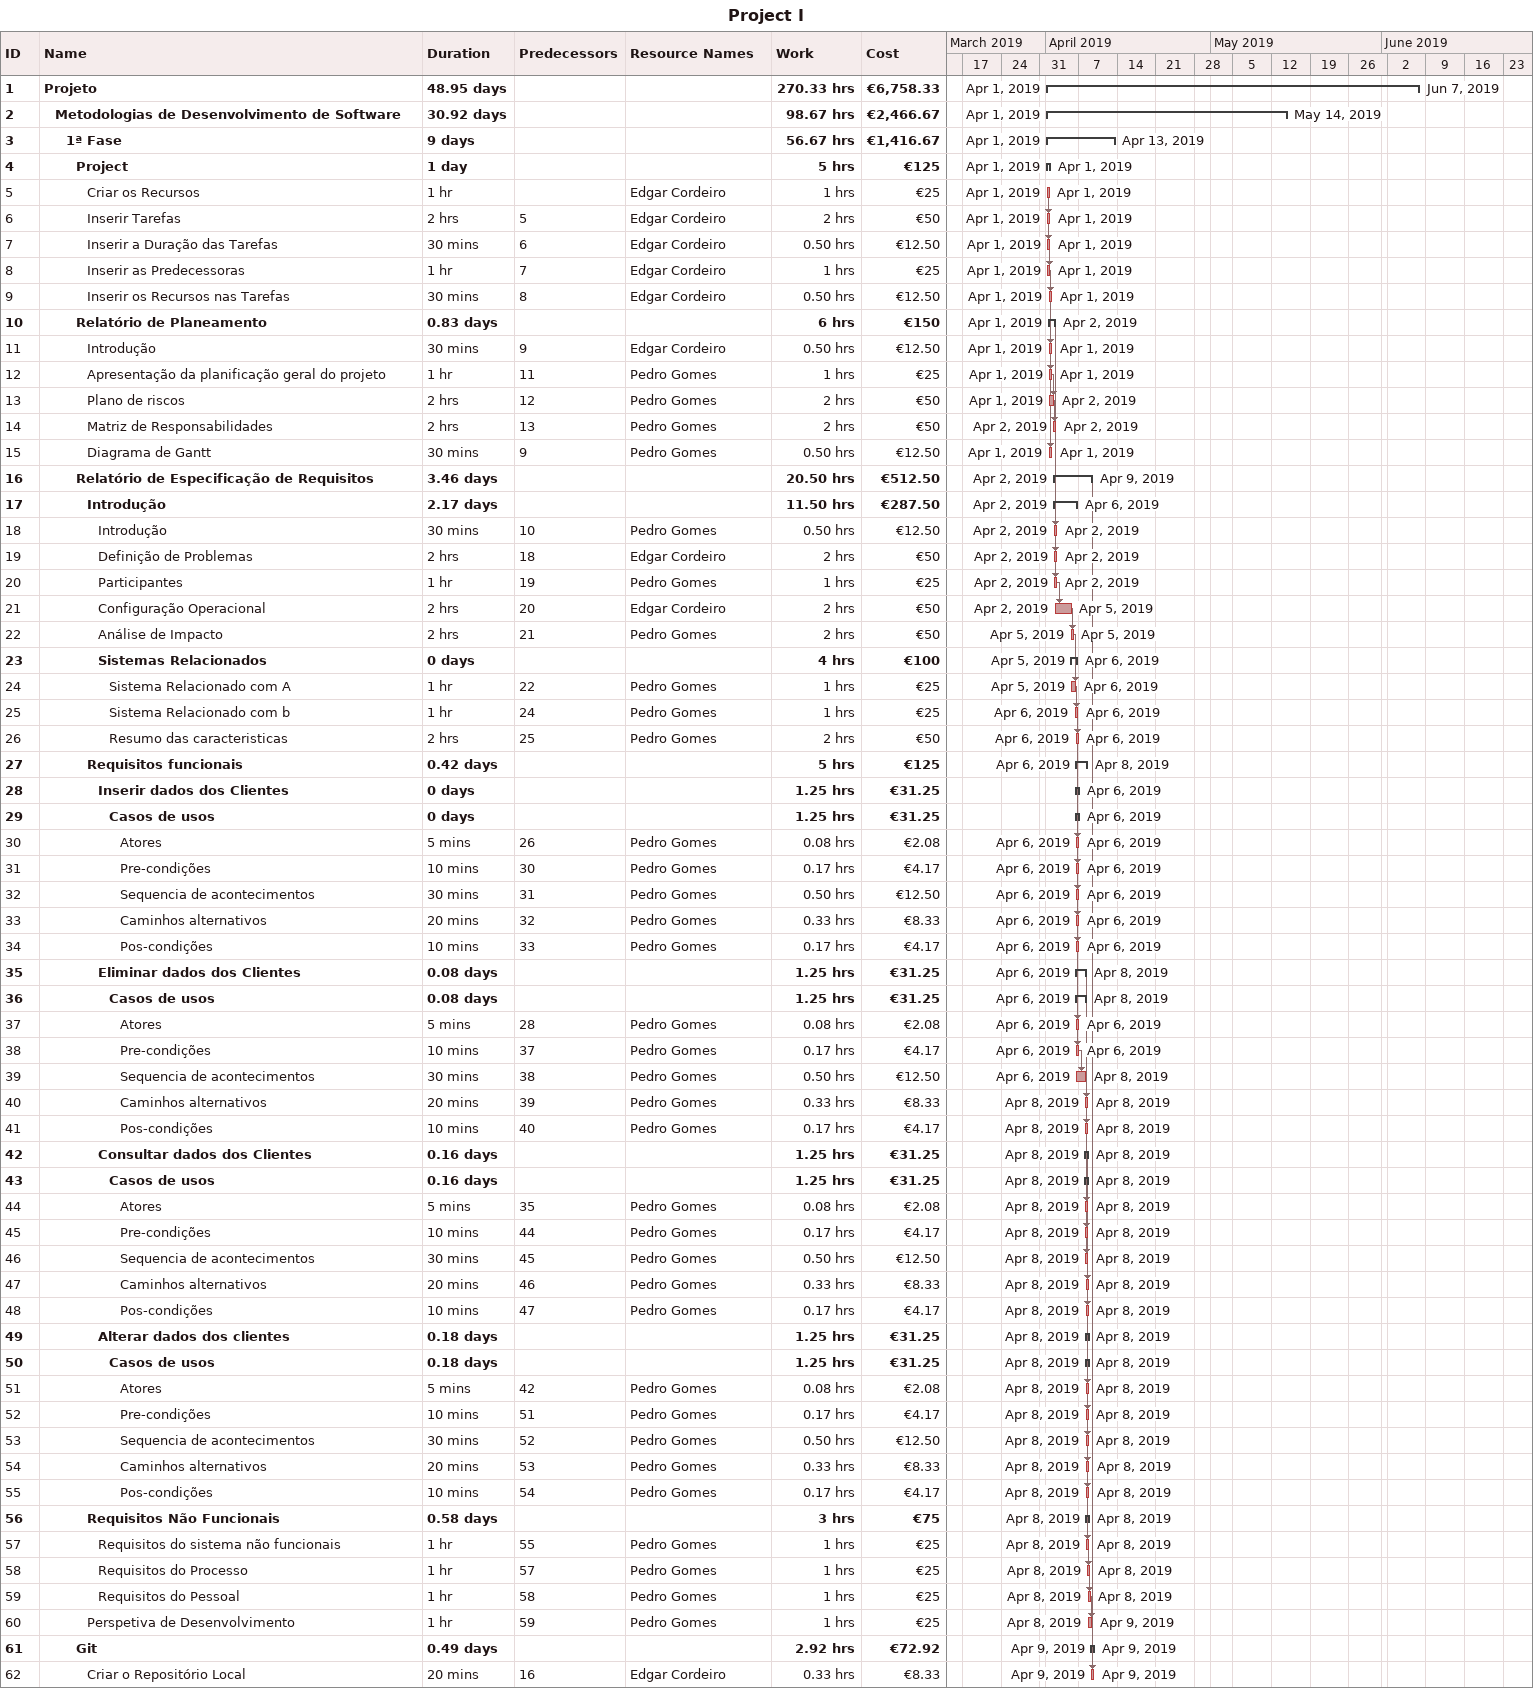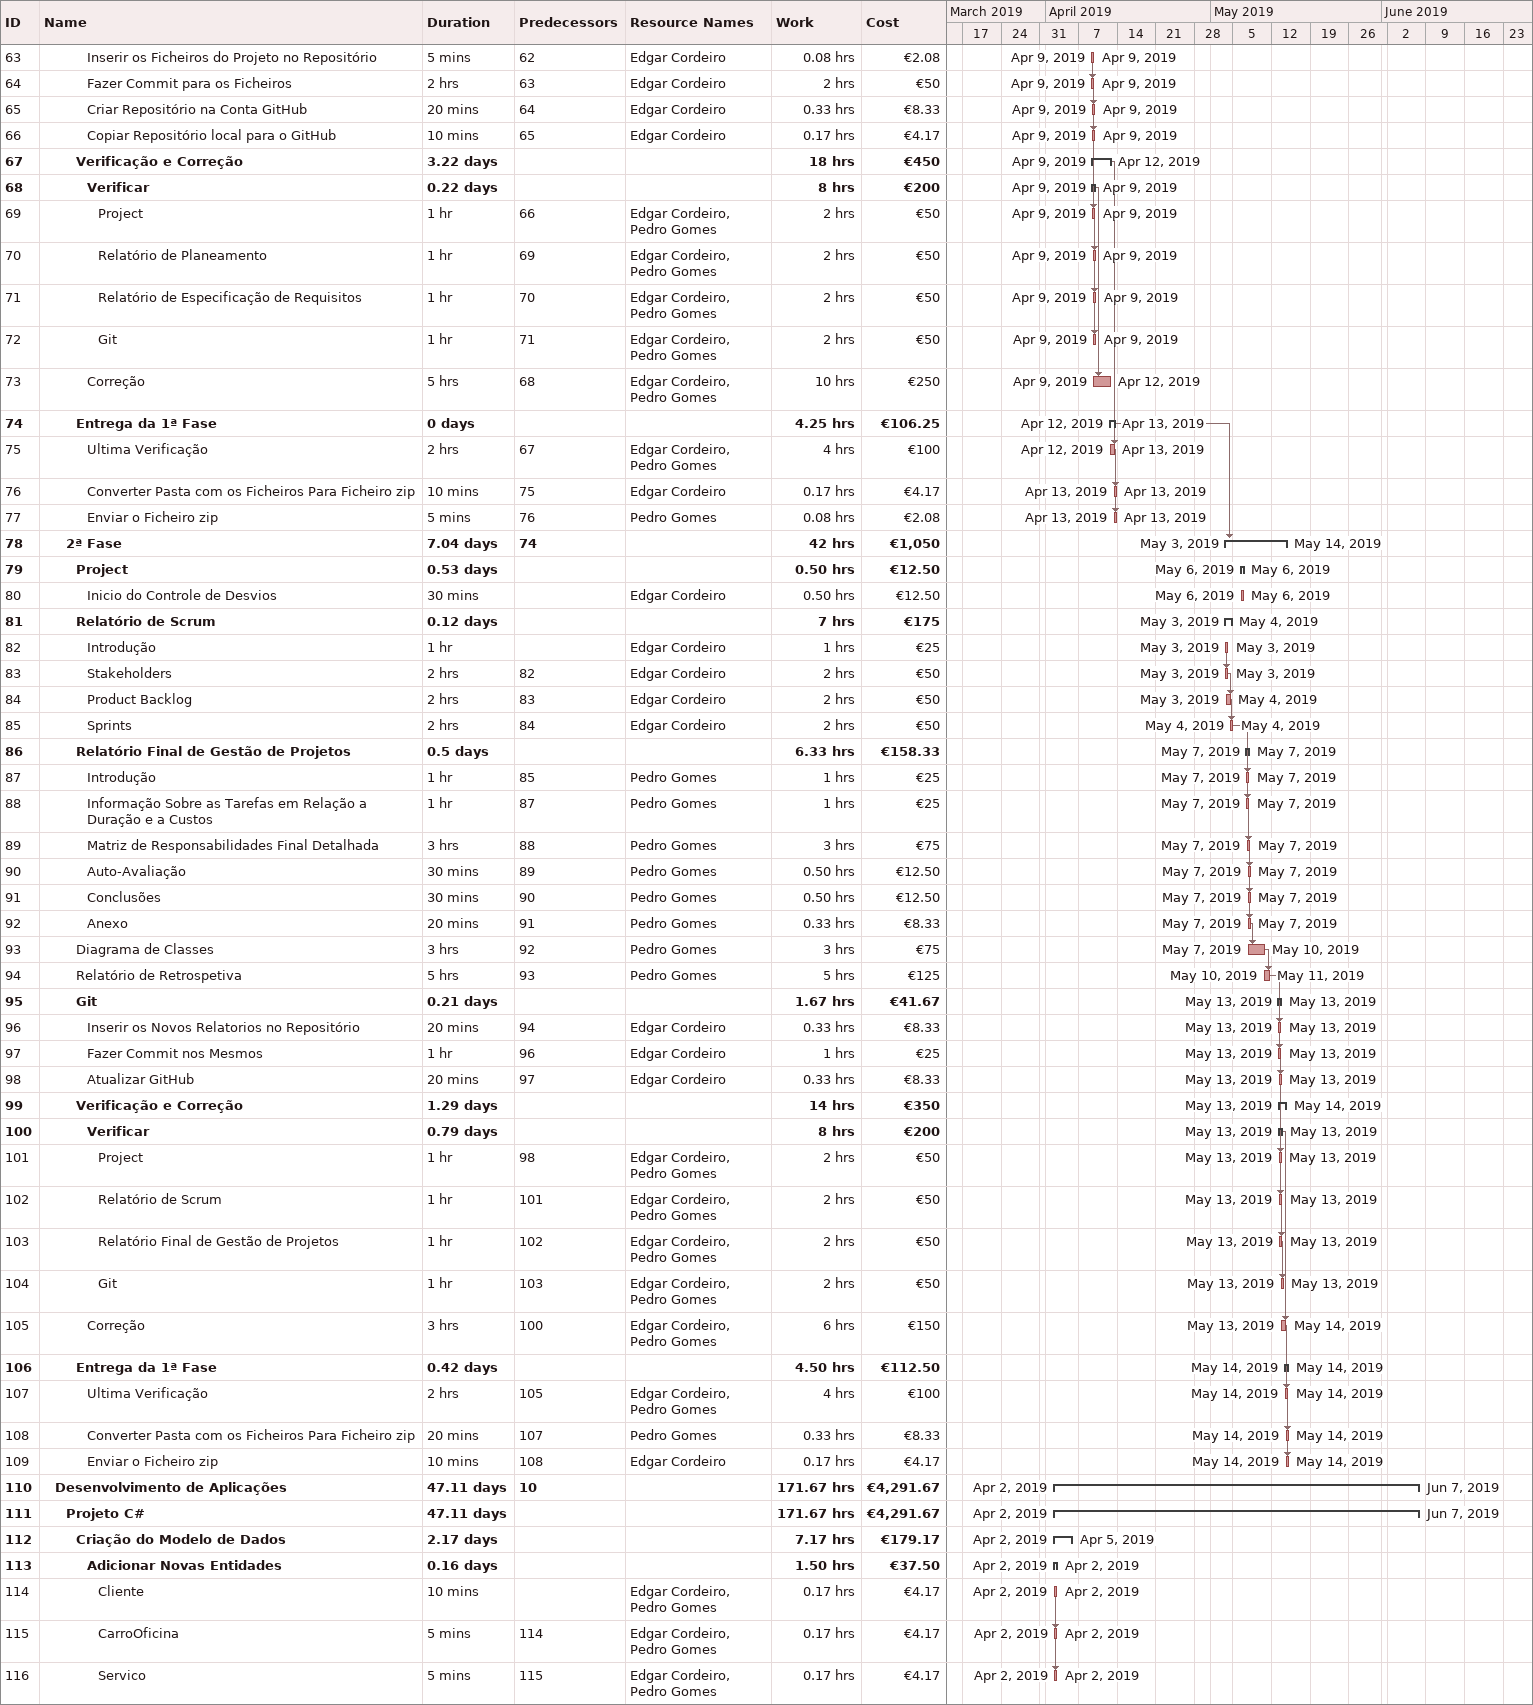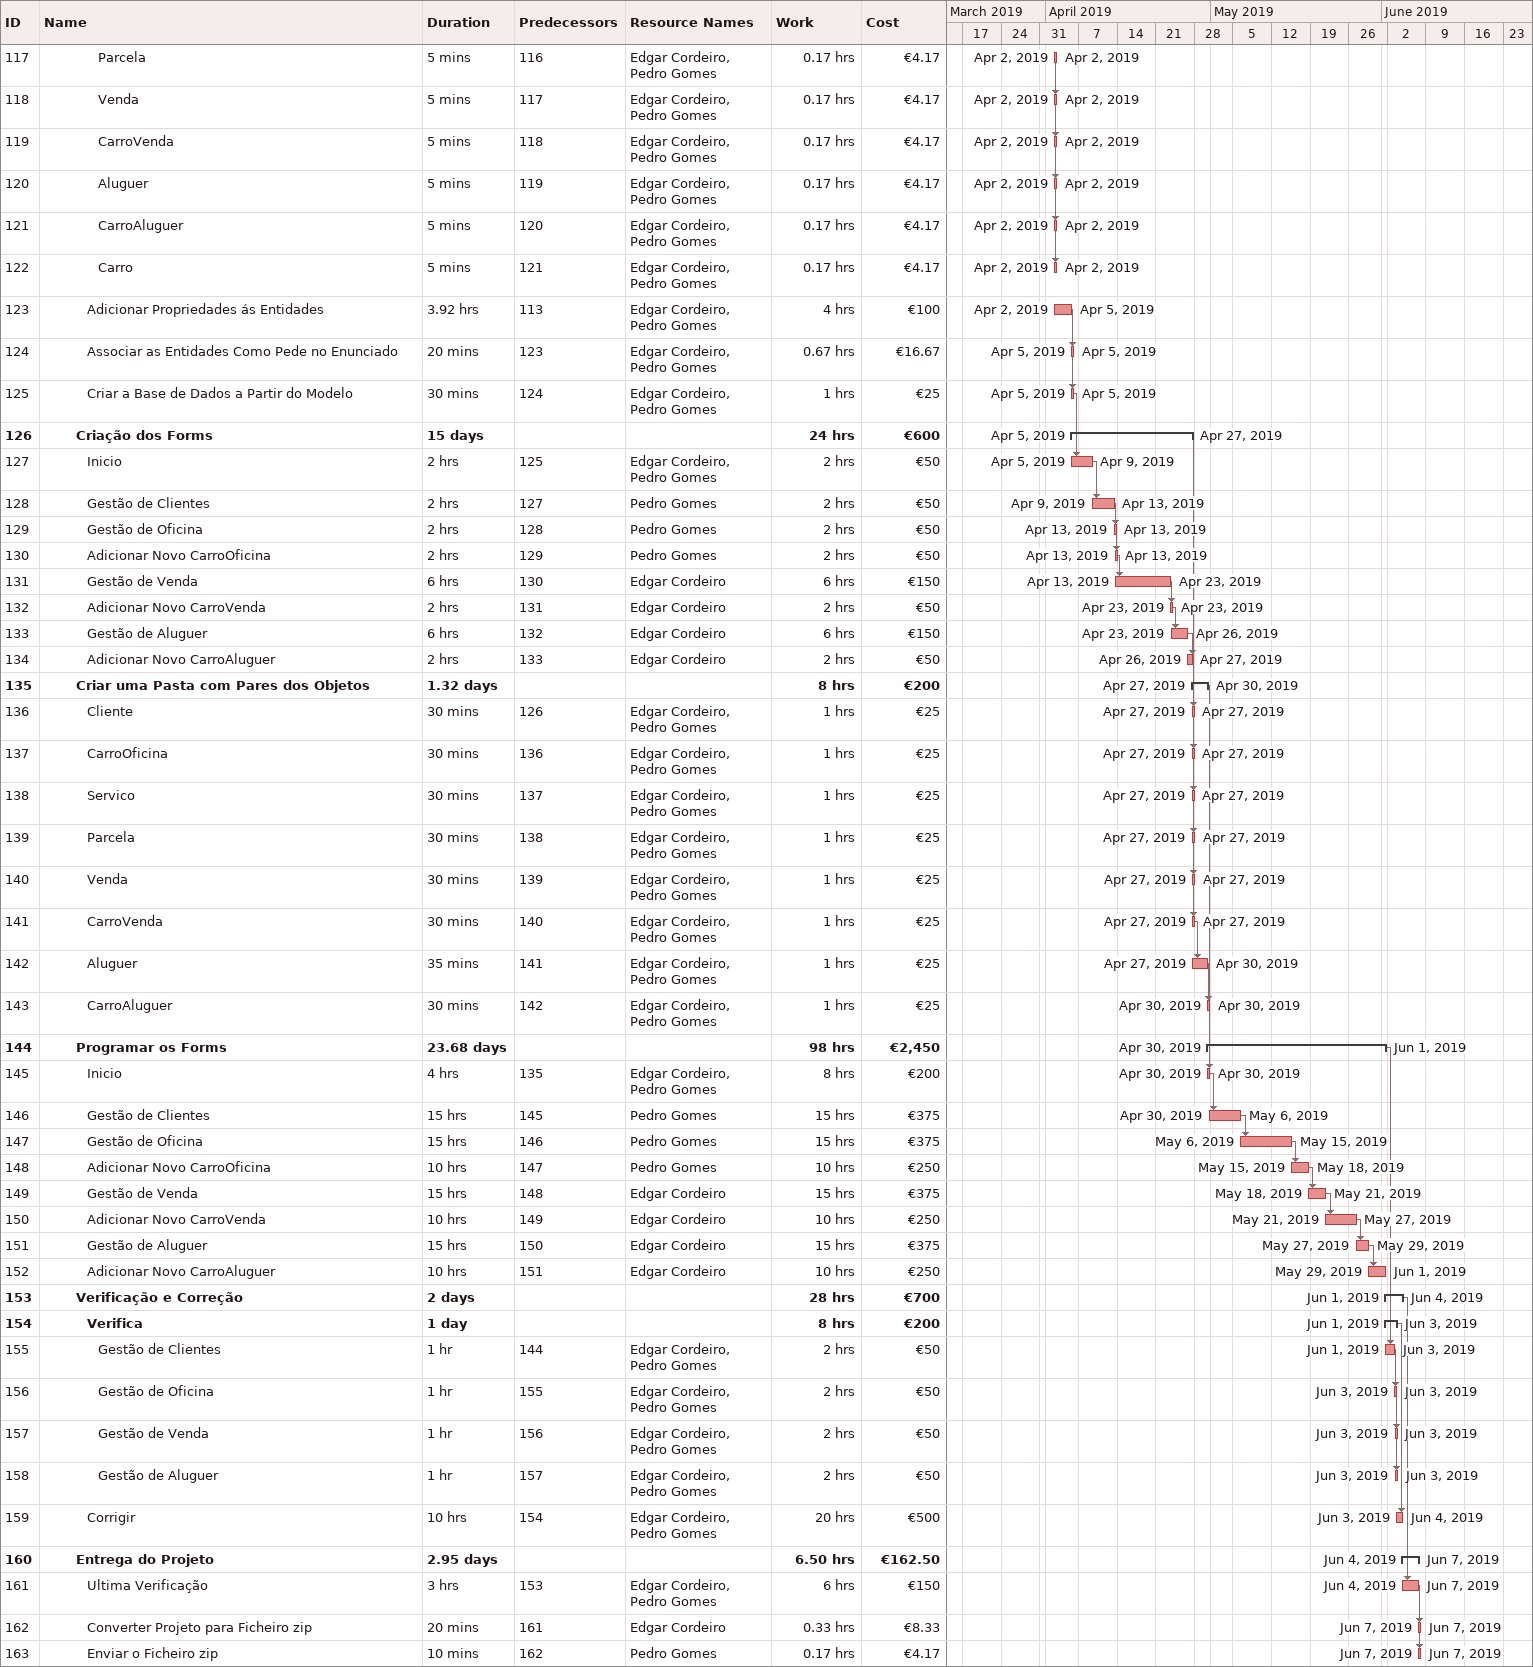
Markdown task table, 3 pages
Project I

| ID | Level | Task | Duration | Start | Finish | Predecessors | Resources | Work (h) | Cost (€) |
|---|---|---|---|---|---|---|---|---|---|
| 1 | 1 | **Projeto** | 48.95d | 2019-04-01 | 2019-06-07 |  |  | 270.33 | 6758.33 |
| 2 | 2 | **Metodologias de Desenvolvimento de Software** | 30.92d | 2019-04-01 | 2019-05-14 |  |  | 98.67 | 2466.67 |
| 3 | 3 | **1ª Fase** | 9d | 2019-04-01 | 2019-04-13 |  |  | 56.67 | 1416.67 |
| 4 | 4 | **Project** | 1d | 2019-04-01 | 2019-04-01 |  |  | 5 | 125 |
| 5 | 5 | Criar os Recursos | 1h | 2019-04-01 | 2019-04-01 |  | Edgar Cordeiro | 1 | 25 |
| 6 | 5 | Inserir Tarefas | 2h | 2019-04-01 | 2019-04-01 | 5 | Edgar Cordeiro | 2 | 50 |
| 7 | 5 | Inserir a Duração das Tarefas | 30min | 2019-04-01 | 2019-04-01 | 6 | Edgar Cordeiro | 0.50 | 12.50 |
| 8 | 5 | Inserir as Predecessoras | 1h | 2019-04-01 | 2019-04-01 | 7 | Edgar Cordeiro | 1 | 25 |
| 9 | 5 | Inserir os Recursos nas Tarefas | 30min | 2019-04-01 | 2019-04-01 | 8 | Edgar Cordeiro | 0.50 | 12.50 |
| 10 | 4 | **Relatório de Planeamento** | 0.83d | 2019-04-01 | 2019-04-02 |  |  | 6 | 150 |
| 11 | 5 | Introdução | 30min | 2019-04-01 | 2019-04-01 | 9 | Edgar Cordeiro | 0.50 | 12.50 |
| 12 | 5 | Apresentação da planificação geral do projeto | 1h | 2019-04-01 | 2019-04-01 | 11 | Pedro Gomes | 1 | 25 |
| 13 | 5 | Plano de riscos | 2h | 2019-04-01 | 2019-04-02 | 12 | Pedro Gomes | 2 | 50 |
| 14 | 5 | Matriz de Responsabilidades | 2h | 2019-04-02 | 2019-04-02 | 13 | Pedro Gomes | 2 | 50 |
| 15 | 5 | Diagrama de Gantt | 30min | 2019-04-01 | 2019-04-01 | 9 | Pedro Gomes | 0.50 | 12.50 |
| 16 | 4 | **Relatório de Especificação de Requisitos** | 3.46d | 2019-04-02 | 2019-04-09 |  |  | 20.50 | 512.50 |
| 17 | 5 | **Introdução** | 2.17d | 2019-04-02 | 2019-04-06 |  |  | 11.50 | 287.50 |
| 18 | 6 | Introdução | 30min | 2019-04-02 | 2019-04-02 | 10 | Pedro Gomes | 0.50 | 12.50 |
| 19 | 6 | Definição de Problemas | 2h | 2019-04-02 | 2019-04-02 | 18 | Edgar Cordeiro | 2 | 50 |
| 20 | 6 | Participantes | 1h | 2019-04-02 | 2019-04-02 | 19 | Pedro Gomes | 1 | 25 |
| 21 | 6 | Configuração Operacional | 2h | 2019-04-02 | 2019-04-05 | 20 | Edgar Cordeiro | 2 | 50 |
| 22 | 6 | Análise de Impacto | 2h | 2019-04-05 | 2019-04-05 | 21 | Pedro Gomes | 2 | 50 |
| 23 | 6 | **Sistemas Relacionados** | 0d | 2019-04-05 | 2019-04-06 |  |  | 4 | 100 |
| 24 | 7 | Sistema Relacionado com A | 1h | 2019-04-05 | 2019-04-06 | 22 | Pedro Gomes | 1 | 25 |
| 25 | 7 | Sistema Relacionado com b | 1h | 2019-04-06 | 2019-04-06 | 24 | Pedro Gomes | 1 | 25 |
| 26 | 7 | Resumo das caracteristicas | 2h | 2019-04-06 | 2019-04-06 | 25 | Pedro Gomes | 2 | 50 |
| 27 | 5 | **Requisitos funcionais** | 0.42d | 2019-04-06 | 2019-04-08 |  |  | 5 | 125 |
| 28 | 6 | **Inserir dados dos Clientes** | 0d | 2019-04-06 | 2019-04-06 |  |  | 1.25 | 31.25 |
| 29 | 7 | **Casos de usos** | 0d | 2019-04-06 | 2019-04-06 |  |  | 1.25 | 31.25 |
| 30 | 8 | Atores | 5min | 2019-04-06 | 2019-04-06 | 26 | Pedro Gomes | 0.08 | 2.08 |
| 31 | 8 | Pre-condições | 10min | 2019-04-06 | 2019-04-06 | 30 | Pedro Gomes | 0.17 | 4.17 |
| 32 | 8 | Sequencia de acontecimentos | 30min | 2019-04-06 | 2019-04-06 | 31 | Pedro Gomes | 0.50 | 12.50 |
| 33 | 8 | Caminhos alternativos | 20min | 2019-04-06 | 2019-04-06 | 32 | Pedro Gomes | 0.33 | 8.33 |
| 34 | 8 | Pos-condições | 10min | 2019-04-06 | 2019-04-06 | 33 | Pedro Gomes | 0.17 | 4.17 |
| 35 | 6 | **Eliminar dados dos Clientes** | 0.08d | 2019-04-06 | 2019-04-08 |  |  | 1.25 | 31.25 |
| 36 | 7 | **Casos de usos** | 0.08d | 2019-04-06 | 2019-04-08 |  |  | 1.25 | 31.25 |
| 37 | 8 | Atores | 5min | 2019-04-06 | 2019-04-06 | 28 | Pedro Gomes | 0.08 | 2.08 |
| 38 | 8 | Pre-condições | 10min | 2019-04-06 | 2019-04-06 | 37 | Pedro Gomes | 0.17 | 4.17 |
| 39 | 8 | Sequencia de acontecimentos | 30min | 2019-04-06 | 2019-04-08 | 38 | Pedro Gomes | 0.50 | 12.50 |
| 40 | 8 | Caminhos alternativos | 20min | 2019-04-08 | 2019-04-08 | 39 | Pedro Gomes | 0.33 | 8.33 |
| 41 | 8 | Pos-condições | 10min | 2019-04-08 | 2019-04-08 | 40 | Pedro Gomes | 0.17 | 4.17 |
| 42 | 6 | **Consultar dados dos Clientes** | 0.16d | 2019-04-08 | 2019-04-08 |  |  | 1.25 | 31.25 |
| 43 | 7 | **Casos de usos** | 0.16d | 2019-04-08 | 2019-04-08 |  |  | 1.25 | 31.25 |
| 44 | 8 | Atores | 5min | 2019-04-08 | 2019-04-08 | 35 | Pedro Gomes | 0.08 | 2.08 |
| 45 | 8 | Pre-condições | 10min | 2019-04-08 | 2019-04-08 | 44 | Pedro Gomes | 0.17 | 4.17 |
| 46 | 8 | Sequencia de acontecimentos | 30min | 2019-04-08 | 2019-04-08 | 45 | Pedro Gomes | 0.50 | 12.50 |
| 47 | 8 | Caminhos alternativos | 20min | 2019-04-08 | 2019-04-08 | 46 | Pedro Gomes | 0.33 | 8.33 |
| 48 | 8 | Pos-condições | 10min | 2019-04-08 | 2019-04-08 | 47 | Pedro Gomes | 0.17 | 4.17 |
| 49 | 6 | **Alterar dados dos clientes** | 0.18d | 2019-04-08 | 2019-04-08 |  |  | 1.25 | 31.25 |
| 50 | 7 | **Casos de usos** | 0.18d | 2019-04-08 | 2019-04-08 |  |  | 1.25 | 31.25 |
| 51 | 8 | Atores | 5min | 2019-04-08 | 2019-04-08 | 42 | Pedro Gomes | 0.08 | 2.08 |
| 52 | 8 | Pre-condições | 10min | 2019-04-08 | 2019-04-08 | 51 | Pedro Gomes | 0.17 | 4.17 |
| 53 | 8 | Sequencia de acontecimentos | 30min | 2019-04-08 | 2019-04-08 | 52 | Pedro Gomes | 0.50 | 12.50 |
| 54 | 8 | Caminhos alternativos | 20min | 2019-04-08 | 2019-04-08 | 53 | Pedro Gomes | 0.33 | 8.33 |
| 55 | 8 | Pos-condições | 10min | 2019-04-08 | 2019-04-08 | 54 | Pedro Gomes | 0.17 | 4.17 |
| 56 | 5 | **Requisitos Não Funcionais** | 0.58d | 2019-04-08 | 2019-04-08 |  |  | 3 | 75 |
| 57 | 6 | Requisitos do sistema não funcionais | 1h | 2019-04-08 | 2019-04-08 | 55 | Pedro Gomes | 1 | 25 |
| 58 | 6 | Requisitos do Processo | 1h | 2019-04-08 | 2019-04-08 | 57 | Pedro Gomes | 1 | 25 |
| 59 | 6 | Requisitos do Pessoal | 1h | 2019-04-08 | 2019-04-08 | 58 | Pedro Gomes | 1 | 25 |
| 60 | 5 | Perspetiva de Desenvolvimento | 1h | 2019-04-08 | 2019-04-09 | 59 | Pedro Gomes | 1 | 25 |
| 61 | 4 | **Git** | 0.49d | 2019-04-09 | 2019-04-09 |  |  | 2.92 | 72.92 |
| 62 | 5 | Criar o Repositório Local | 20min | 2019-04-09 | 2019-04-09 | 16 | Edgar Cordeiro | 0.33 | 8.33 |
| 63 | 5 | Inserir os Ficheiros do Projeto no Repositório | 5min | 2019-04-09 | 2019-04-09 | 62 | Edgar Cordeiro | 0.08 | 2.08 |
| 64 | 5 | Fazer Commit para os Ficheiros | 2h | 2019-04-09 | 2019-04-09 | 63 | Edgar Cordeiro | 2 | 50 |
| 65 | 5 | Criar Repositório na Conta GitHub | 20min | 2019-04-09 | 2019-04-09 | 64 | Edgar Cordeiro | 0.33 | 8.33 |
| 66 | 5 | Copiar Repositório local para o GitHub | 10min | 2019-04-09 | 2019-04-09 | 65 | Edgar Cordeiro | 0.17 | 4.17 |
| 67 | 4 | **Verificação e Correção** | 3.22d | 2019-04-09 | 2019-04-12 |  |  | 18 | 450 |
| 68 | 5 | **Verificar** | 0.22d | 2019-04-09 | 2019-04-09 |  |  | 8 | 200 |
| 69 | 6 | Project | 1h | 2019-04-09 | 2019-04-09 | 66 | Edgar Cordeiro, Pedro Gomes | 2 | 50 |
| 70 | 6 | Relatório de Planeamento | 1h | 2019-04-09 | 2019-04-09 | 69 | Edgar Cordeiro, Pedro Gomes | 2 | 50 |
| 71 | 6 | Relatório de Especificação de Requisitos | 1h | 2019-04-09 | 2019-04-09 | 70 | Edgar Cordeiro, Pedro Gomes | 2 | 50 |
| 72 | 6 | Git | 1h | 2019-04-09 | 2019-04-09 | 71 | Edgar Cordeiro, Pedro Gomes | 2 | 50 |
| 73 | 5 | Correção | 5h | 2019-04-09 | 2019-04-12 | 68 | Edgar Cordeiro, Pedro Gomes | 10 | 250 |
| 74 | 4 | **Entrega da 1ª Fase** | 0d | 2019-04-12 | 2019-04-13 |  |  | 4.25 | 106.25 |
| 75 | 5 | Ultima Verificação | 2h | 2019-04-12 | 2019-04-13 | 67 | Edgar Cordeiro, Pedro Gomes | 4 | 100 |
| 76 | 5 | Converter Pasta com os Ficheiros Para Ficheiro zip | 10min | 2019-04-13 | 2019-04-13 | 75 | Edgar Cordeiro | 0.17 | 4.17 |
| 77 | 5 | Enviar o Ficheiro zip | 5min | 2019-04-13 | 2019-04-13 | 76 | Pedro Gomes | 0.08 | 2.08 |
| 78 | 3 | **2ª Fase** | 7.04d | 2019-05-03 | 2019-05-14 | 74 |  | 42 | 1050 |
| 79 | 4 | **Project** | 0.53d | 2019-05-06 | 2019-05-06 |  |  | 0.50 | 12.50 |
| 80 | 5 | Inicio do Controle de Desvios | 30min | 2019-05-06 | 2019-05-06 |  | Edgar Cordeiro | 0.50 | 12.50 |
| 81 | 4 | **Relatório de Scrum** | 0.12d | 2019-05-03 | 2019-05-04 |  |  | 7 | 175 |
| 82 | 5 | Introdução | 1h | 2019-05-03 | 2019-05-03 |  | Edgar Cordeiro | 1 | 25 |
| 83 | 5 | Stakeholders | 2h | 2019-05-03 | 2019-05-03 | 82 | Edgar Cordeiro | 2 | 50 |
| 84 | 5 | Product Backlog | 2h | 2019-05-03 | 2019-05-04 | 83 | Edgar Cordeiro | 2 | 50 |
| 85 | 5 | Sprints | 2h | 2019-05-04 | 2019-05-04 | 84 | Edgar Cordeiro | 2 | 50 |
| 86 | 4 | **Relatório Final de Gestão de Projetos** | 0.5d | 2019-05-07 | 2019-05-07 |  |  | 6.33 | 158.33 |
| 87 | 5 | Introdução | 1h | 2019-05-07 | 2019-05-07 | 85 | Pedro Gomes | 1 | 25 |
| 88 | 5 | Informação Sobre as Tarefas em Relação a Duração e a Custos | 1h | 2019-05-07 | 2019-05-07 | 87 | Pedro Gomes | 1 | 25 |
| 89 | 5 | Matriz de Responsabilidades Final Detalhada | 3h | 2019-05-07 | 2019-05-07 | 88 | Pedro Gomes | 3 | 75 |
| 90 | 5 | Auto-Avaliação | 30min | 2019-05-07 | 2019-05-07 | 89 | Pedro Gomes | 0.50 | 12.50 |
| 91 | 5 | Conclusões | 30min | 2019-05-07 | 2019-05-07 | 90 | Pedro Gomes | 0.50 | 12.50 |
| 92 | 5 | Anexo | 20min | 2019-05-07 | 2019-05-07 | 91 | Pedro Gomes | 0.33 | 8.33 |
| 93 | 4 | Diagrama de Classes | 3h | 2019-05-07 | 2019-05-10 | 92 | Pedro Gomes | 3 | 75 |
| 94 | 4 | Relatório de Retrospetiva | 5h | 2019-05-10 | 2019-05-11 | 93 | Pedro Gomes | 5 | 125 |
| 95 | 4 | **Git** | 0.21d | 2019-05-13 | 2019-05-13 |  |  | 1.67 | 41.67 |
| 96 | 5 | Inserir os Novos Relatorios no Repositório | 20min | 2019-05-13 | 2019-05-13 | 94 | Edgar Cordeiro | 0.33 | 8.33 |
| 97 | 5 | Fazer Commit nos Mesmos | 1h | 2019-05-13 | 2019-05-13 | 96 | Edgar Cordeiro | 1 | 25 |
| 98 | 5 | Atualizar GitHub | 20min | 2019-05-13 | 2019-05-13 | 97 | Edgar Cordeiro | 0.33 | 8.33 |
| 99 | 4 | **Verificação e Correção** | 1.29d | 2019-05-13 | 2019-05-14 |  |  | 14 | 350 |
| 100 | 5 | **Verificar** | 0.79d | 2019-05-13 | 2019-05-13 |  |  | 8 | 200 |
| 101 | 6 | Project | 1h | 2019-05-13 | 2019-05-13 | 98 | Edgar Cordeiro, Pedro Gomes | 2 | 50 |
| 102 | 6 | Relatório de Scrum | 1h | 2019-05-13 | 2019-05-13 | 101 | Edgar Cordeiro, Pedro Gomes | 2 | 50 |
| 103 | 6 | Relatório Final de Gestão de Projetos | 1h | 2019-05-13 | 2019-05-13 | 102 | Edgar Cordeiro, Pedro Gomes | 2 | 50 |
| 104 | 6 | Git | 1h | 2019-05-13 | 2019-05-13 | 103 | Edgar Cordeiro, Pedro Gomes | 2 | 50 |
| 105 | 5 | Correção | 3h | 2019-05-13 | 2019-05-14 | 100 | Edgar Cordeiro, Pedro Gomes | 6 | 150 |
| 106 | 4 | **Entrega da 1ª Fase** | 0.42d | 2019-05-14 | 2019-05-14 |  |  | 4.50 | 112.50 |
| 107 | 5 | Ultima Verificação | 2h | 2019-05-14 | 2019-05-14 | 105 | Edgar Cordeiro, Pedro Gomes | 4 | 100 |
| 108 | 5 | Converter Pasta com os Ficheiros Para Ficheiro zip | 20min | 2019-05-14 | 2019-05-14 | 107 | Pedro Gomes | 0.33 | 8.33 |
| 109 | 5 | Enviar o Ficheiro zip | 10min | 2019-05-14 | 2019-05-14 | 108 | Edgar Cordeiro | 0.17 | 4.17 |
| 110 | 2 | **Desenvolvimento de Aplicações** | 47.11d | 2019-04-02 | 2019-06-07 | 10 |  | 171.67 | 4291.67 |
| 111 | 3 | **Projeto C#** | 47.11d | 2019-04-02 | 2019-06-07 |  |  | 171.67 | 4291.67 |
| 112 | 4 | **Criação do Modelo de Dados** | 2.17d | 2019-04-02 | 2019-04-05 |  |  | 7.17 | 179.17 |
| 113 | 5 | **Adicionar Novas Entidades** | 0.16d | 2019-04-02 | 2019-04-02 |  |  | 1.50 | 37.50 |
| 114 | 6 | Cliente | 10min | 2019-04-02 | 2019-04-02 |  | Edgar Cordeiro, Pedro Gomes | 0.17 | 4.17 |
| 115 | 6 | CarroOficina | 5min | 2019-04-02 | 2019-04-02 | 114 | Edgar Cordeiro, Pedro Gomes | 0.17 | 4.17 |
| 116 | 6 | Servico | 5min | 2019-04-02 | 2019-04-02 | 115 | Edgar Cordeiro, Pedro Gomes | 0.17 | 4.17 |
| 117 | 6 | Parcela | 5min | 2019-04-02 | 2019-04-02 | 116 | Edgar Cordeiro, Pedro Gomes | 0.17 | 4.17 |
| 118 | 6 | Venda | 5min | 2019-04-02 | 2019-04-02 | 117 | Edgar Cordeiro, Pedro Gomes | 0.17 | 4.17 |
| 119 | 6 | CarroVenda | 5min | 2019-04-02 | 2019-04-02 | 118 | Edgar Cordeiro, Pedro Gomes | 0.17 | 4.17 |
| 120 | 6 | Aluguer | 5min | 2019-04-02 | 2019-04-02 | 119 | Edgar Cordeiro, Pedro Gomes | 0.17 | 4.17 |
| 121 | 6 | CarroAluguer | 5min | 2019-04-02 | 2019-04-02 | 120 | Edgar Cordeiro, Pedro Gomes | 0.17 | 4.17 |
| 122 | 6 | Carro | 5min | 2019-04-02 | 2019-04-02 | 121 | Edgar Cordeiro, Pedro Gomes | 0.17 | 4.17 |
| 123 | 5 | Adicionar Propriedades ás Entidades | 3.92h | 2019-04-02 | 2019-04-05 | 113 | Edgar Cordeiro, Pedro Gomes | 4 | 100 |
| 124 | 5 | Associar as Entidades Como Pede no Enunciado | 20min | 2019-04-05 | 2019-04-05 | 123 | Edgar Cordeiro, Pedro Gomes | 0.67 | 16.67 |
| 125 | 5 | Criar a Base de Dados a Partir do Modelo | 30min | 2019-04-05 | 2019-04-05 | 124 | Edgar Cordeiro, Pedro Gomes | 1 | 25 |
| 126 | 4 | **Criação dos Forms** | 15d | 2019-04-05 | 2019-04-27 |  |  | 24 | 600 |
| 127 | 5 | Inicio | 2h | 2019-04-05 | 2019-04-09 | 125 | Edgar Cordeiro, Pedro Gomes | 2 | 50 |
| 128 | 5 | Gestão de Clientes | 2h | 2019-04-09 | 2019-04-13 | 127 | Pedro Gomes | 2 | 50 |
| 129 | 5 | Gestão de Oficina | 2h | 2019-04-13 | 2019-04-13 | 128 | Pedro Gomes | 2 | 50 |
| 130 | 5 | Adicionar Novo CarroOficina | 2h | 2019-04-13 | 2019-04-13 | 129 | Pedro Gomes | 2 | 50 |
| 131 | 5 | Gestão de Venda | 6h | 2019-04-13 | 2019-04-23 | 130 | Edgar Cordeiro | 6 | 150 |
| 132 | 5 | Adicionar Novo CarroVenda | 2h | 2019-04-23 | 2019-04-23 | 131 | Edgar Cordeiro | 2 | 50 |
| 133 | 5 | Gestão de Aluguer | 6h | 2019-04-23 | 2019-04-26 | 132 | Edgar Cordeiro | 6 | 150 |
| 134 | 5 | Adicionar Novo CarroAluguer | 2h | 2019-04-26 | 2019-04-27 | 133 | Edgar Cordeiro | 2 | 50 |
| 135 | 4 | **Criar uma Pasta com Pares dos Objetos** | 1.32d | 2019-04-27 | 2019-04-30 |  |  | 8 | 200 |
| 136 | 5 | Cliente | 30min | 2019-04-27 | 2019-04-27 | 126 | Edgar Cordeiro, Pedro Gomes | 1 | 25 |
| 137 | 5 | CarroOficina | 30min | 2019-04-27 | 2019-04-27 | 136 | Edgar Cordeiro, Pedro Gomes | 1 | 25 |
| 138 | 5 | Servico | 30min | 2019-04-27 | 2019-04-27 | 137 | Edgar Cordeiro, Pedro Gomes | 1 | 25 |
| 139 | 5 | Parcela | 30min | 2019-04-27 | 2019-04-27 | 138 | Edgar Cordeiro, Pedro Gomes | 1 | 25 |
| 140 | 5 | Venda | 30min | 2019-04-27 | 2019-04-27 | 139 | Edgar Cordeiro, Pedro Gomes | 1 | 25 |
| 141 | 5 | CarroVenda | 30min | 2019-04-27 | 2019-04-27 | 140 | Edgar Cordeiro, Pedro Gomes | 1 | 25 |
| 142 | 5 | Aluguer | 35min | 2019-04-27 | 2019-04-30 | 141 | Edgar Cordeiro, Pedro Gomes | 1 | 25 |
| 143 | 5 | CarroAluguer | 30min | 2019-04-30 | 2019-04-30 | 142 | Edgar Cordeiro, Pedro Gomes | 1 | 25 |
| 144 | 4 | **Programar os Forms** | 23.68d | 2019-04-30 | 2019-06-01 |  |  | 98 | 2450 |
| 145 | 5 | Inicio | 4h | 2019-04-30 | 2019-04-30 | 135 | Edgar Cordeiro, Pedro Gomes | 8 | 200 |
| 146 | 5 | Gestão de Clientes | 15h | 2019-04-30 | 2019-05-06 | 145 | Pedro Gomes | 15 | 375 |
| 147 | 5 | Gestão de Oficina | 15h | 2019-05-06 | 2019-05-15 | 146 | Pedro Gomes | 15 | 375 |
| 148 | 5 | Adicionar Novo CarroOficina | 10h | 2019-05-15 | 2019-05-18 | 147 | Pedro Gomes | 10 | 250 |
| 149 | 5 | Gestão de Venda | 15h | 2019-05-18 | 2019-05-21 | 148 | Edgar Cordeiro | 15 | 375 |
| 150 | 5 | Adicionar Novo CarroVenda | 10h | 2019-05-21 | 2019-05-27 | 149 | Edgar Cordeiro | 10 | 250 |
| 151 | 5 | Gestão de Aluguer | 15h | 2019-05-27 | 2019-05-29 | 150 | Edgar Cordeiro | 15 | 375 |
| 152 | 5 | Adicionar Novo CarroAluguer | 10h | 2019-05-29 | 2019-06-01 | 151 | Edgar Cordeiro | 10 | 250 |
| 153 | 4 | **Verificação e Correção** | 2d | 2019-06-01 | 2019-06-04 |  |  | 28 | 700 |
| 154 | 5 | **Verifica** | 1d | 2019-06-01 | 2019-06-03 |  |  | 8 | 200 |
| 155 | 6 | Gestão de Clientes | 1h | 2019-06-01 | 2019-06-03 | 144 | Edgar Cordeiro, Pedro Gomes | 2 | 50 |
| 156 | 6 | Gestão de Oficina | 1h | 2019-06-03 | 2019-06-03 | 155 | Edgar Cordeiro, Pedro Gomes | 2 | 50 |
| 157 | 6 | Gestão de Venda | 1h | 2019-06-03 | 2019-06-03 | 156 | Edgar Cordeiro, Pedro Gomes | 2 | 50 |
| 158 | 6 | Gestão de Aluguer | 1h | 2019-06-03 | 2019-06-03 | 157 | Edgar Cordeiro, Pedro Gomes | 2 | 50 |
| 159 | 5 | Corrigir | 10h | 2019-06-03 | 2019-06-04 | 154 | Edgar Cordeiro, Pedro Gomes | 20 | 500 |
| 160 | 4 | **Entrega do Projeto** | 2.95d | 2019-06-04 | 2019-06-07 |  |  | 6.50 | 162.50 |
| 161 | 5 | Ultima Verificação | 3h | 2019-06-04 | 2019-06-07 | 153 | Edgar Cordeiro, Pedro Gomes | 6 | 150 |
| 162 | 5 | Converter Projeto para Ficheiro zip | 20min | 2019-06-07 | 2019-06-07 | 161 | Edgar Cordeiro | 0.33 | 8.33 |
| 163 | 5 | Enviar o Ficheiro zip | 10min | 2019-06-07 | 2019-06-07 | 162 | Pedro Gomes | 0.17 | 4.17 |
